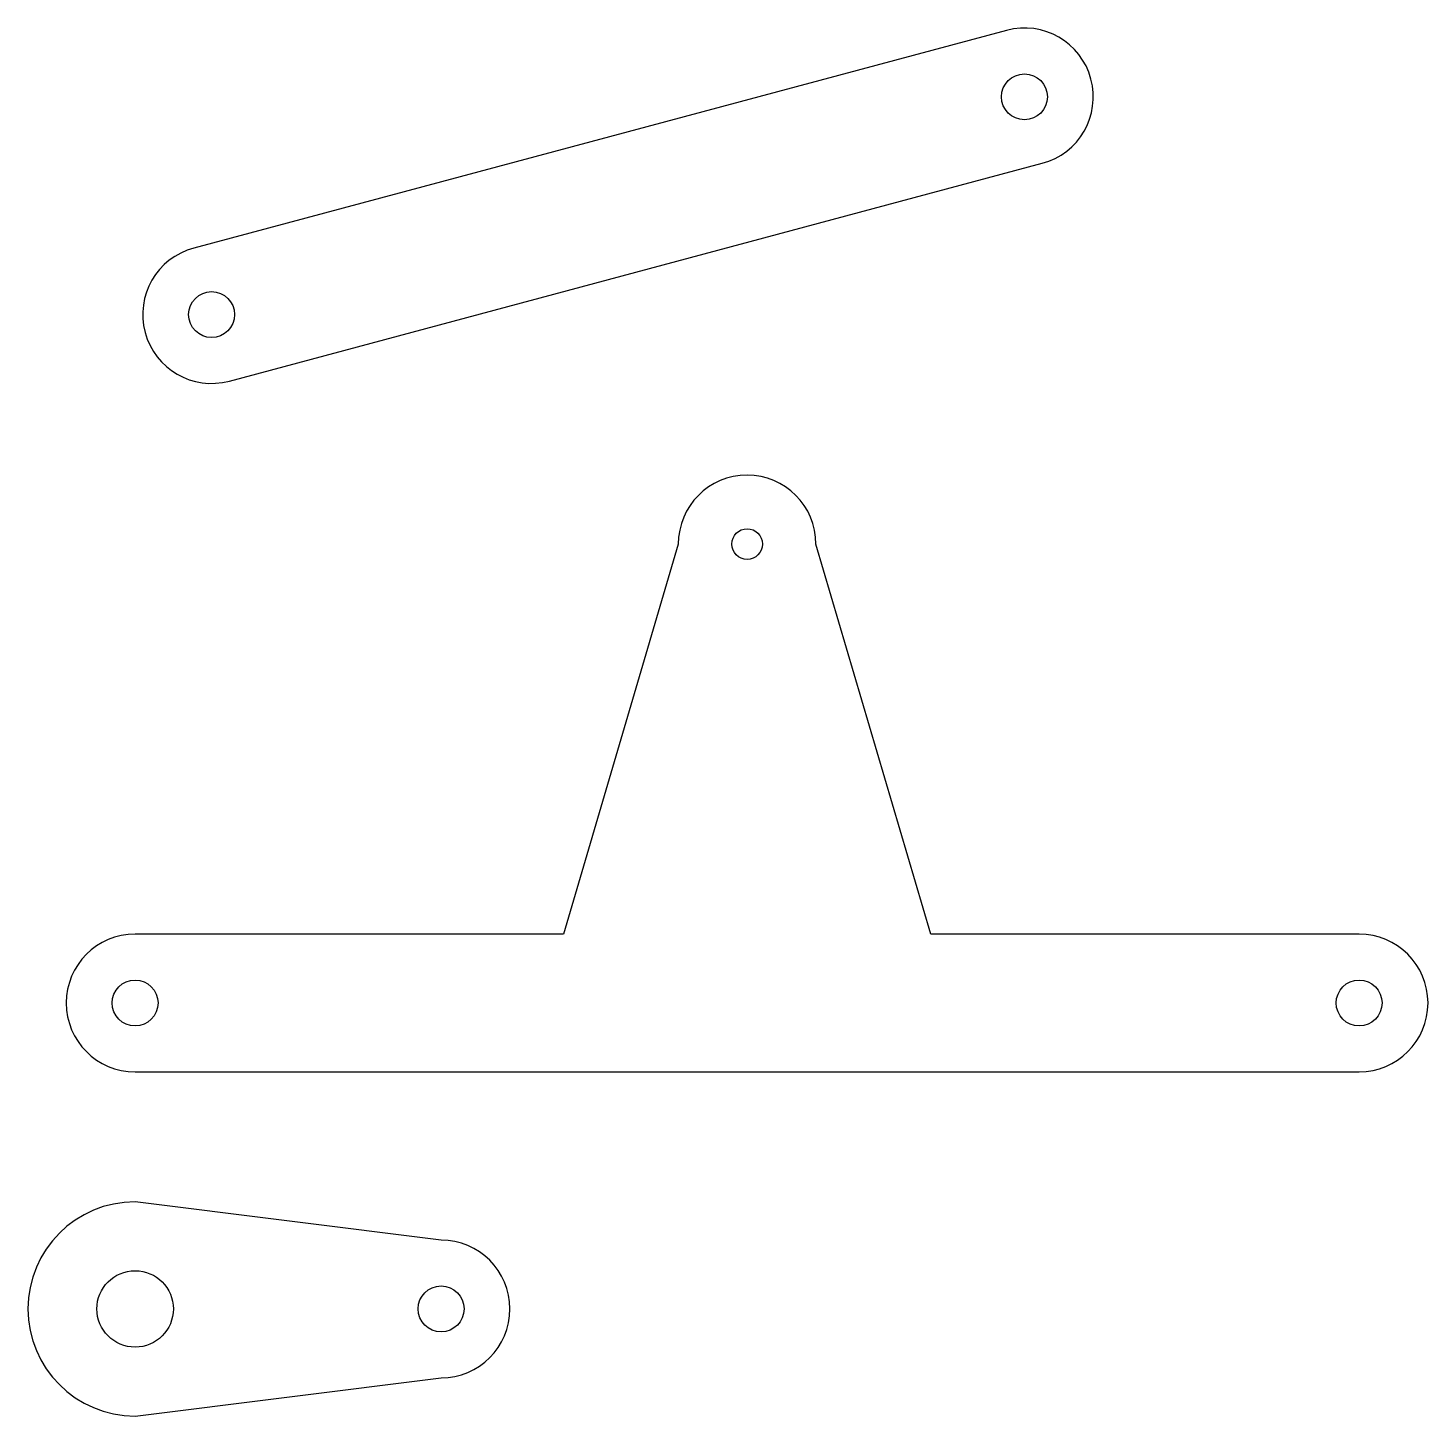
# Model space of a CAD drawing. Header units: millimetres. Extents: x 6 to 189, y 6 to 187.
import ezdxf

# ---------------------------------------------------------------- set-up
doc = ezdxf.new("R2010")
doc.units = ezdxf.units.MM

msp = doc.modelspace()

# ---------------------------------------------------------------- linework, layer by layer
at = {"layer": 'COUPLER'}
for p, q in [((91, 120), (76, 69)), ((124, 69), (109, 120)), ((76, 69), (20, 69)), ((180, 69), (124, 69)), ((20, 51), (180, 51))]:
    msp.add_line(p, q, dxfattribs=at)
for centre, radius in [((100, 120), 2), ((20, 60), 3), ((180, 60), 3)]:
    msp.add_circle(centre, radius, dxfattribs=at)
for centre, start, end in [((100, 120), 0, 180), ((20, 60), 90, 270), ((180, 60), 270, 90)]:
    msp.add_arc(centre, 9, start, end, dxfattribs=at)
at = {"layer": 'CRANK'}
for p, q in [((60, 29), (20, 34)), ((20, 6), (60, 11))]:
    msp.add_line(p, q, dxfattribs=at)
for centre, radius in [((20, 20), 5), ((60, 20), 3)]:
    msp.add_circle(centre, radius, dxfattribs=at)
for centre, radius, start, end in [((20, 20), 14, 90, 270), ((60, 20), 9, 270, 90)]:
    msp.add_arc(centre, radius, start, end, dxfattribs=at)
at = {"layer": 'ROCKER'}
for p, q in [((133.92, 187.16), (27.67, 158.69)), ((32.33, 141.31), (138.58, 169.78))]:
    msp.add_line(p, q, dxfattribs=at)
for centre in [(136.25, 178.47), (30, 150)]:
    msp.add_circle(centre, 3, dxfattribs=at)
for centre, start, end in [((136.25, 178.47), 285, 105), ((30, 150), 105, 285)]:
    msp.add_arc(centre, 9, start, end, dxfattribs=at)

doc.saveas('drawing.dxf')
